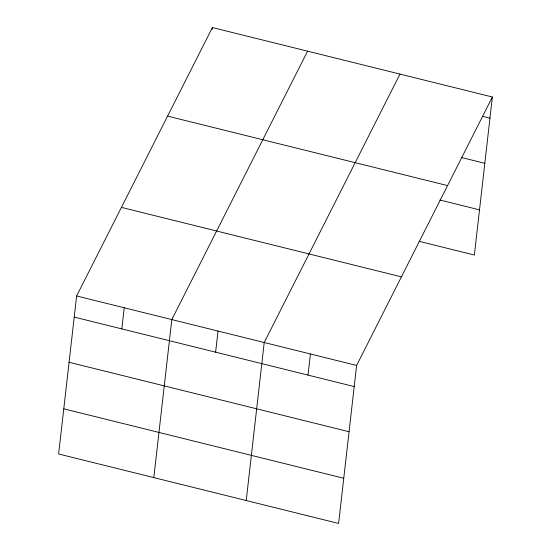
<?xml version="1.0" encoding="UTF-8"?>
<svg xmlns="http://www.w3.org/2000/svg" width="551" height="551" viewBox="0 0 551 551"><rect width="100%" height="100%" fill="white"/><g stroke="black" fill="none" stroke-linecap="round" stroke-linejoin="round"><path stroke-width="0.83" d="M76.63 295.97L58.626 453.99L338.61 523.45L356.614 365.437L492.374 97.01L212.39 27.55L76.63 295.97L356.614 365.437M121.819 328.906L124.223 307.782M153.819 477.607L171.822 319.587L307.589 51.167M212.197 29.237L212.39 27.55M215.613 352.172L218.017 331.048M246.214 500.528L264.218 342.515L399.985 74.089M308.009 375.1L310.413 353.976M492.374 97.01L474.37 255.03L419.104 241.317M482.545 116.295L489.97 118.134M461.724 157.579L484.825 163.31M167.594 116.13L447.57 185.591M439.925 200.027L479.522 209.855M121.427 207.39L401.41 276.857M74.22 317.094L354.203 386.561M69.075 362.269L349.058 431.736M63.771 408.814L343.755 478.275"/></g></svg>
